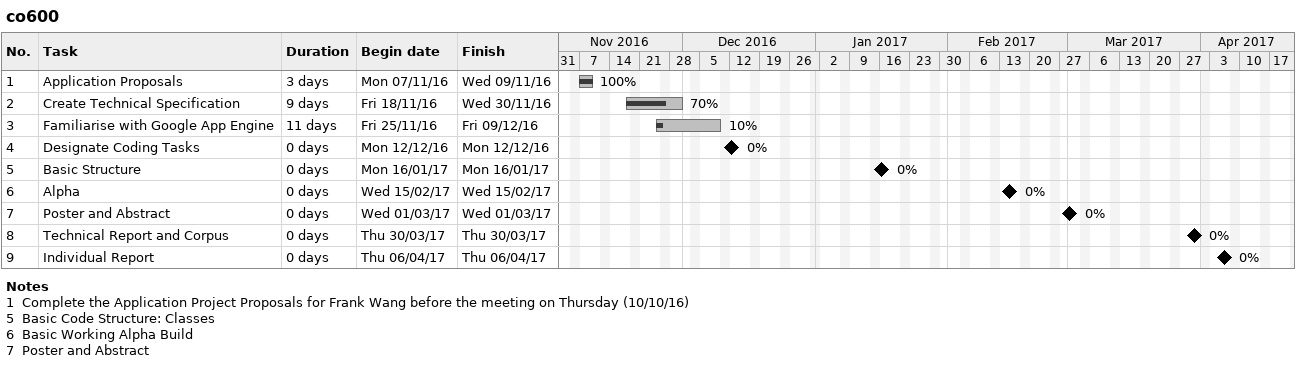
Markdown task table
co600

| ID | Task | Duration | Start | Finish | % complete |
|---|---|---|---|---|---|
| 1 | Application Proposals | 3d | 2016-11-07 | 2016-11-09 | 100 |
| 2 | Create Technical Specification | 9d | 2016-11-18 | 2016-11-30 | 70 |
| 3 | Familiarise with Google App Engine | 11d | 2016-11-25 | 2016-12-09 | 10 |
| 4 | Designate Coding Tasks | 0d | 2016-12-12 | 2016-12-12 | 0 |
| 5 | Basic Structure | 0d | 2017-01-16 | 2017-01-16 | 0 |
| 6 | Alpha | 0d | 2017-02-15 | 2017-02-15 | 0 |
| 7 | Poster and Abstract | 0d | 2017-03-01 | 2017-03-01 | 0 |
| 8 | Technical Report and Corpus | 0d | 2017-03-30 | 2017-03-30 | 0 |
| 9 | Individual Report | 0d | 2017-04-06 | 2017-04-06 | 0 |

Notes
- 1: Complete the Application Project Proposals for Frank Wang before the meeting on Thursday (10/10/16)
- 5: Basic Code Structure: Classes
- 6: Basic Working Alpha Build
- 7: Poster and Abstract
